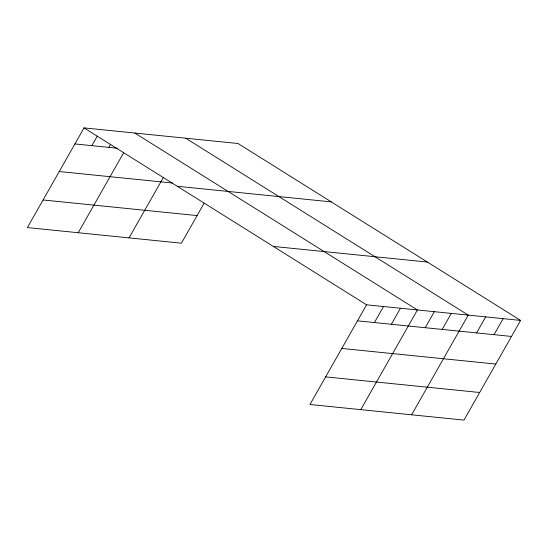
<?xml version="1.0" encoding="UTF-8"?>
<svg xmlns="http://www.w3.org/2000/svg" width="548" height="548" viewBox="0 0 548 548"><rect width="100%" height="100%" fill="white"/><g stroke="black" fill="none" stroke-linecap="round" stroke-linejoin="round"><path stroke-width="0.82" d="M520.6 320.422L366.585 304.811L309.956 404.493L463.971 420.104L520.6 320.422L238.044 143.508L84.029 127.896L27.4 227.578L181.415 243.189L204.137 203.192M91.859 145.645L97.243 136.171M108.805 147.364L110.456 144.446M78.227 232.729L123.684 152.714M129.047 237.88L163.366 177.477M374.421 322.56L383.525 306.524M391.361 324.272L400.465 308.243M360.783 409.644L417.412 309.963L134.849 133.048M425.248 327.711L434.352 311.682M442.188 329.43L451.292 313.394M411.61 414.795L468.232 315.114L185.676 138.199M476.582 332.917L485.692 316.888M494.036 334.684L503.146 318.655M74.918 143.925L117.272 148.22M59.239 171.531L172.524 183.018M177.271 186.279L331.287 201.89M43.08 199.972L197.095 215.583M273.342 246.429L427.358 262.04M357.481 320.84L511.496 336.451M341.794 348.446L495.81 364.057M325.642 376.887L479.658 392.498M84.029 127.896L366.585 304.811"/></g></svg>
